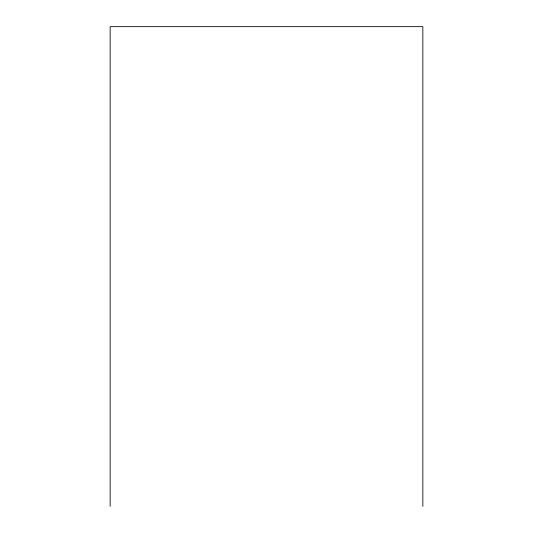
<?xml version="1.0" encoding="UTF-8"?>
<svg xmlns="http://www.w3.org/2000/svg" width="533" height="533" viewBox="0 0 533 533"><rect width="100%" height="100%" fill="white"/><g stroke="black" fill="none" stroke-linecap="round" stroke-linejoin="round"><path stroke-width="0.8" d="M422.849 506.35L422.849 26.65L110.151 26.65L110.151 506.35"/></g></svg>
